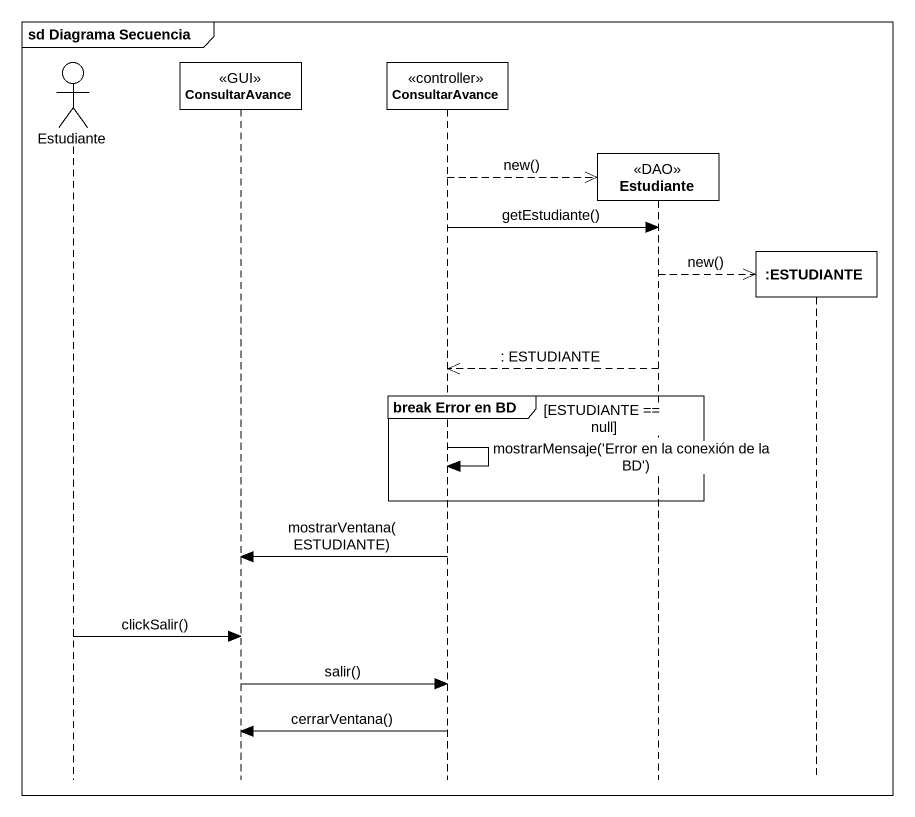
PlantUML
@startuml
mainframe sd Diagrama Secuencia
hide footbox
actor Estudiante
participant ConsultarAvance <<GUI>>
participant "ConsultarAvance" as ConsultarAvance_2 <<controller>>
participant "Estudiante" as Estudiante_2 <<DAO>>
participant ":ESTUDIANTE" as ESTUDIANTE

ConsultarAvance_2 -->> Estudiante_2 ** : new()
ConsultarAvance_2 -> Estudiante_2 : getEstudiante()
Estudiante_2 -->> ESTUDIANTE ** : new()
Estudiante_2 -->> ConsultarAvance_2 : : ESTUDIANTE
group break Error en BD [ESTUDIANTE == null]
  ConsultarAvance_2 -> ConsultarAvance_2 : mostrarMensaje('Error en la conexión de la BD')
end
ConsultarAvance_2 -> ConsultarAvance : mostrarVentana(ESTUDIANTE)
Estudiante -> ConsultarAvance : clickSalir()
ConsultarAvance -> ConsultarAvance_2 : salir()
ConsultarAvance_2 -> ConsultarAvance : cerrarVentana()
@enduml
